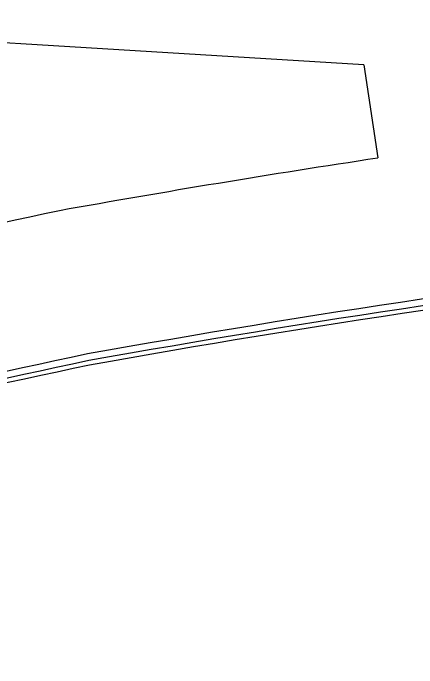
# Model space of a CAD drawing. Header units: millimetres. Extents: x 441061 to 442903, y 4515148 to 4515613.
# Drawn here: x 442318.089 to 442318.65, y 4515546.849 to 4515547.758 of the extents above; entities that cross this region are included whole.
import ezdxf

# ---------------------------------------------------------------- set-up
doc = ezdxf.new("R2010")
doc.units = ezdxf.units.MM
doc.linetypes.add('CONTINUA', pattern=[0])
doc.layers.add('01_piscinas', color=254, linetype='Continuous')

# ---------------------------------------------------------------- blocks, each defined once
blk = doc.blocks.new('A$C21391103')
at = {"layer": '01_piscinas'}
blk.add_line((182.0865, 96.4299, 0), (182.2422, 95.3973, 0), dxfattribs=at)
at = {"layer": '01_piscinas', "elevation": 0}
blk.add_lwpolyline([(182.0865, 96.4299), (174.3319, 96.9021), (172.6564, 97.0041)], dxfattribs=at)
blk.add_lwpolyline([(173.4746, 93.642, -0.005815), (178.7005, 94.8128, -0.006954), (182.2422, 95.3973)], format="xyb", dxfattribs=at)
at = {"layer": '01_piscinas'}
for points in [[(190.3126, 94.6555, 0.016487), (186.4521, 94.3256, 0.014757), (179.0139, 93.2187, 0.006475), (173.2372, 91.9157, 0.008166), (166.0036, 90.06, 0.021654), (156.8841, 86.9453, 0.020322), (148.6004, 83.3147, 0.00713), (143.0416, 80.4542, 0.000222), (142.87, 80.3626), (141.5808, 79.6632), (140.2919, 78.9639, 0.002681), (138.2393, 77.8181), (131.3377, 73.999), (128.7227, 72.556), (120.8084, 68.1886), (115.8655, 65.4489), (102.6963, 58.1499), (102.5823, 58.0861), (113.3642, 40.0897)], [(190.3106, 94.5803, 0.016462), (186.461, 94.2511, 0.014755), (179.0282, 93.145, 0.006474), (173.2547, 91.8428, 0.008165), (166.024, 89.9878, 0.021653), (156.9114, 86.8754, 0.020322), (148.6335, 83.2474, 0.00713), (143.0769, 80.388, 0.000222), (142.9055, 80.2966), (141.6165, 79.5973), (140.3279, 78.8981, 0.002681), (138.276, 77.7527), (131.374, 73.9334), (128.7589, 72.4903), (120.8447, 68.1229), (115.9019, 65.3834), (102.7328, 58.0844), (102.6863, 58.0584), (113.4285, 40.1282)]]:
    blk.add_lwpolyline(points, format="xyb", dxfattribs=at)
for centre, radius, start, end in [((201.4802, -32.214), 127.3032, 96.773527, 100.154452), ((226.4263, -130.4489), 228.512, 101.969147, 103.452664)]:
    blk.add_arc(centre, radius, start, end, dxfattribs=at)

msp = doc.modelspace()

# ---------------------------------------------------------------- block references
at = {"layer": '01_piscinas', "color": 6, "linetype": 'CONTINUA', "xscale": 0.125, "yscale": 0.125, "zscale": 0.125}
msp.add_blockref('A$C21391103', (442295.8154, 4515535.63213), dxfattribs=at)

doc.saveas('drawing.dxf')
